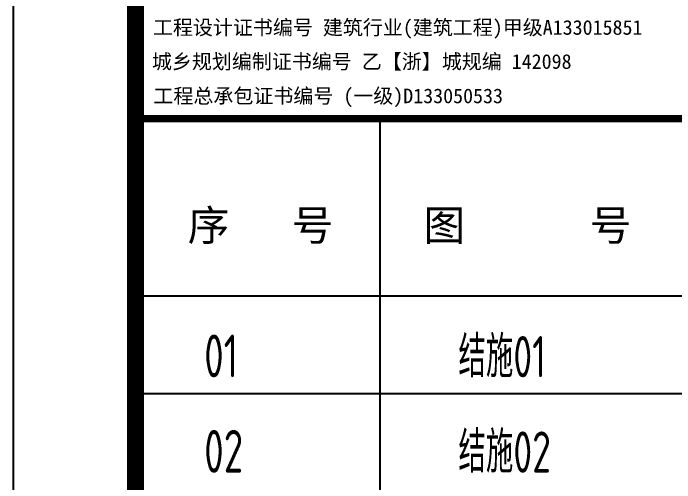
# Model space of a CAD drawing. Extents: x -138012 to 2129925, y -311560 to 0.
# Drawn here: x -138012 to -132597, y -153009 to -149166 of the extents above; entities that cross this region are included whole.
import ezdxf

# ---------------------------------------------------------------- set-up
doc = ezdxf.new("R2010")
doc.units = 0
doc.header["$LTSCALE"] = 1000
doc.header["$MEASUREMENT"] = 0
for name, color, linetype in [('PUB_TEXT', 7, 'CONTINUOUS'), ('WALL', 6, 'CONTINUOUS'), ('图框', 4, 'CONTINUOUS')]:
    doc.layers.add(name, color=color, linetype=linetype)
doc.styles.add('iIcon2', font='')
doc.styles.add('TSSD-REIN', font='tssdeng.shx', dxfattribs={"width": 0.7, "bigfont": 'tssdchn.shx'})
doc.styles.get('iIcon2').set_extended_font_data('SimSun')

# ---------------------------------------------------------------- blocks, each defined once
blk = doc.blocks.new('目录')
at = {"layer": '图框'}
for p, q in [((376638.7, 431173.4), (376638.7, 401473.4)), ((379638.7, 426573.4), (379638.7, 403514.6)), ((377638.7, 425123.4), (396638.7, 425123.4)), ((377638.7, 424323.4), (396638.7, 424323.4))]:
    blk.add_line(p, q, dxfattribs=at)
for points, const_width in [([(377638.7, 403514.6), (396638.7, 403514.6), (396638.7, 430173.4), (377638.7, 430173.4), (377638.7, 403514.6)], 140), ([(377638.7, 426573.4), (396638.7, 426573.4)], 60)]:
    blk.add_lwpolyline(points, dxfattribs=dict(at, const_width=const_width))
at = {"layer": '图框', "const_width": 140}
blk.add_lwpolyline([(377638.7, 403514.6), (377638.7, 430173.4), (396638.7, 430173.4), (396638.7, 403514.6)], close=True, dxfattribs=at)
at = {"layer": '图框', "style": 'iIcon2'}
for s, height, p in [('工程设计证书编号 建筑行业(建筑工程)甲级A133015851', 119.988, (377782.1, 427259.4)), ('城乡规划编制证书编号 乙【浙】城规编 142098', 119.988, (377773.7, 426980.4)), ('工程总承包证书编号 (一级)D133050533', 119.988, (377786.1, 426699.2)), ('序   号', 250, (378067.2, 425574.6)), ('图      号 ', 250, (379996.6, 425574.6))]:
    blk.add_text(s, height=height, dxfattribs=at).set_placement(p)

msp = doc.modelspace()

# ---------------------------------------------------------------- block references
at = {"layer": 'WALL'}
msp.add_blockref('目录', (-514650.58, -576601.353), dxfattribs=at)

# ---------------------------------------------------------------- texts
at = {"layer": 'PUB_TEXT', "style": 'TSSD-REIN', "width": 0.7}
for s, height, p in [('结施01', 337.5887, (-134367.732, -152145.745)), ('01', 350, (-136449.128, -152145.745)), ('02', 350, (-136449.128, -152926.622)), ('结施02', 337.5887, (-134367.732, -152926.622))]:
    msp.add_text(s, height=height, dxfattribs=at).set_placement(p)

doc.saveas('drawing.dxf')
